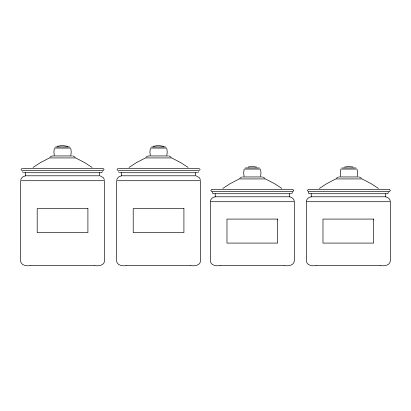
<?xml version="1.0" encoding="UTF-8"?>
<svg xmlns="http://www.w3.org/2000/svg" width="411" height="411" viewBox="0 0 411 411"><rect width="100%" height="100%" fill="white"/><g stroke="black" fill="none" stroke-linecap="round" stroke-linejoin="round"><path stroke-width="0.62" d="M102.601 171.634L101.604 172.692M198.611 171.634L197.938 172.579M54.273 148.72L53.903 152.003L54.273 155.291M70.836 155.291L71.206 152.003L70.836 148.72M150.287 148.72L149.917 152.003L150.287 155.291M166.845 155.291L167.215 152.003L166.845 148.72M244.047 169.722L243.677 173.005L244.047 176.293M260.61 176.293L260.98 173.005L260.61 169.722M340.627 169.722L340.257 173.005L340.627 176.293M357.185 176.293L357.555 173.005L357.185 169.722M210.36 201.143C210.709 198.77 212.965 197.146 215.22 196.792L289.431 196.792C291.687 197.146 293.942 198.77 294.291 201.143M306.375 201.143C306.719 198.77 308.98 197.146 311.23 196.792L385.446 196.792C387.696 197.146 389.957 198.77 390.301 201.143M20.709 179.576L22.4 177.115L25.451 175.79L99.662 175.79L99.662 172.728M116.719 179.576L118.414 177.115L121.461 175.79L195.672 175.79L195.672 172.728M212.461 192.086L212.461 193.18L213.278 193.694M308.471 192.086L308.471 193.18L309.288 193.694M49.942 157.238L51.118 156.36L52.557 155.959M145.951 157.238L147.128 156.36L148.571 155.959M239.716 178.24L241.956 177.013M336.29 178.24L338.536 177.013M33.034 167.431L40.309 162.694L49.454 157.927L75.66 157.927L84.8 162.694L92.074 167.431M129.044 167.431L136.324 162.694L145.463 157.927L171.67 157.927L180.809 162.694L188.084 167.431M222.808 188.433L230.083 183.696L239.223 178.929L265.429 178.929L274.574 183.696L281.848 188.433M319.383 188.433L326.658 183.696L335.802 178.929L362.009 178.929L371.148 183.696L378.423 188.433M291.702 193.581L292.324 192.918L292.19 192.086M21.68 168.587L21.012 169.507L21.68 170.431M117.69 168.587L117.022 169.507L117.69 170.431M199.438 170.431L200.111 169.507L199.438 168.587M387.388 193.694L388.205 193.18L388.205 192.086M103.104 170.534L104.101 169.507L103.104 168.479M211.778 189.481L210.781 190.509L211.778 191.536M292.879 191.536L293.87 190.509L292.879 189.481M308.353 189.481L307.361 190.509L308.353 191.536M389.453 191.536L390.45 190.509L389.453 189.481M57.165 146.331L61.943 145.499L67.943 146.331M153.175 146.331L157.952 145.499L163.953 146.331M248.095 167.01L251.712 166.501L256.556 167.01M344.675 167.01L348.292 166.501L353.136 167.01M55.5 146.953L69.613 146.953M151.51 146.953L165.623 146.953M54.437 148.068L70.671 148.068M150.447 148.068L166.686 148.068M52.937 155.939L72.172 155.939M148.946 155.939L168.186 155.939M245.269 167.955L259.382 167.955M341.849 167.955L355.962 167.955M22.353 168.443L102.755 168.443M118.363 168.443L198.77 168.443M244.206 169.07L260.446 169.07M340.786 169.07L357.025 169.07M22.353 170.57L102.755 170.57M118.363 170.57L198.77 170.57M23.853 172.728L101.255 172.728M119.863 172.728L197.27 172.728M242.706 176.946L261.946 176.946M339.286 176.946L358.526 176.946M212.122 189.445L292.529 189.445M308.702 189.445L389.109 189.445M212.122 191.577L292.529 191.577M308.702 191.577L389.109 191.577M213.622 193.73L291.029 193.73M309.637 193.73L387.039 193.73M30.553 265.501C26.782 266.415 20.499 265.47 20.55 260.446L20.55 180.712L104.558 180.712L104.558 260.446C104.61 265.47 98.327 266.415 94.556 265.501M30.65 265.501L94.463 265.501M126.567 265.501C122.791 266.415 116.508 265.47 116.56 260.446L116.56 180.712L200.573 180.712L200.573 260.446C200.625 265.47 194.341 266.415 190.565 265.501M126.66 265.501L190.473 265.501M220.327 265.501C216.556 266.415 210.268 265.47 210.324 260.446L210.324 201.714L294.333 201.714L294.333 260.446C294.384 265.47 288.101 266.415 284.33 265.501M220.419 265.501L284.232 265.501M316.336 265.501C312.565 266.415 306.282 265.47 306.334 260.446L306.334 201.714L390.342 201.714L390.342 260.446C390.393 265.47 384.11 266.415 380.339 265.501M316.429 265.501L380.247 265.501M359.276 177.013L361.521 178.24M262.696 177.013L264.941 178.24M168.936 156.01L171.181 157.238M72.927 156.01L75.167 157.238M196.35 175.939L199.191 177.542L200.414 179.576M100.335 175.939L103.182 177.542L104.399 179.576M119.19 172.579L118.522 171.634M23.18 172.579L22.513 171.634M385.446 193.73L385.446 196.792M311.23 193.73L311.23 196.792M289.431 193.73L289.431 196.792M215.22 193.73L215.22 196.792M121.461 172.728L121.461 175.79M25.451 172.728L25.451 175.79M87.908 208.577L37.201 208.577L37.201 232.58L87.908 232.58L87.908 208.577M183.917 208.577L133.215 208.577L133.215 232.58L183.917 232.58L183.917 208.577M277.677 219.078L226.975 219.078L226.975 243.081L277.677 243.081L277.677 219.078M373.691 219.078L322.984 219.078L322.984 243.081L373.691 243.081L373.691 219.078"/></g></svg>
